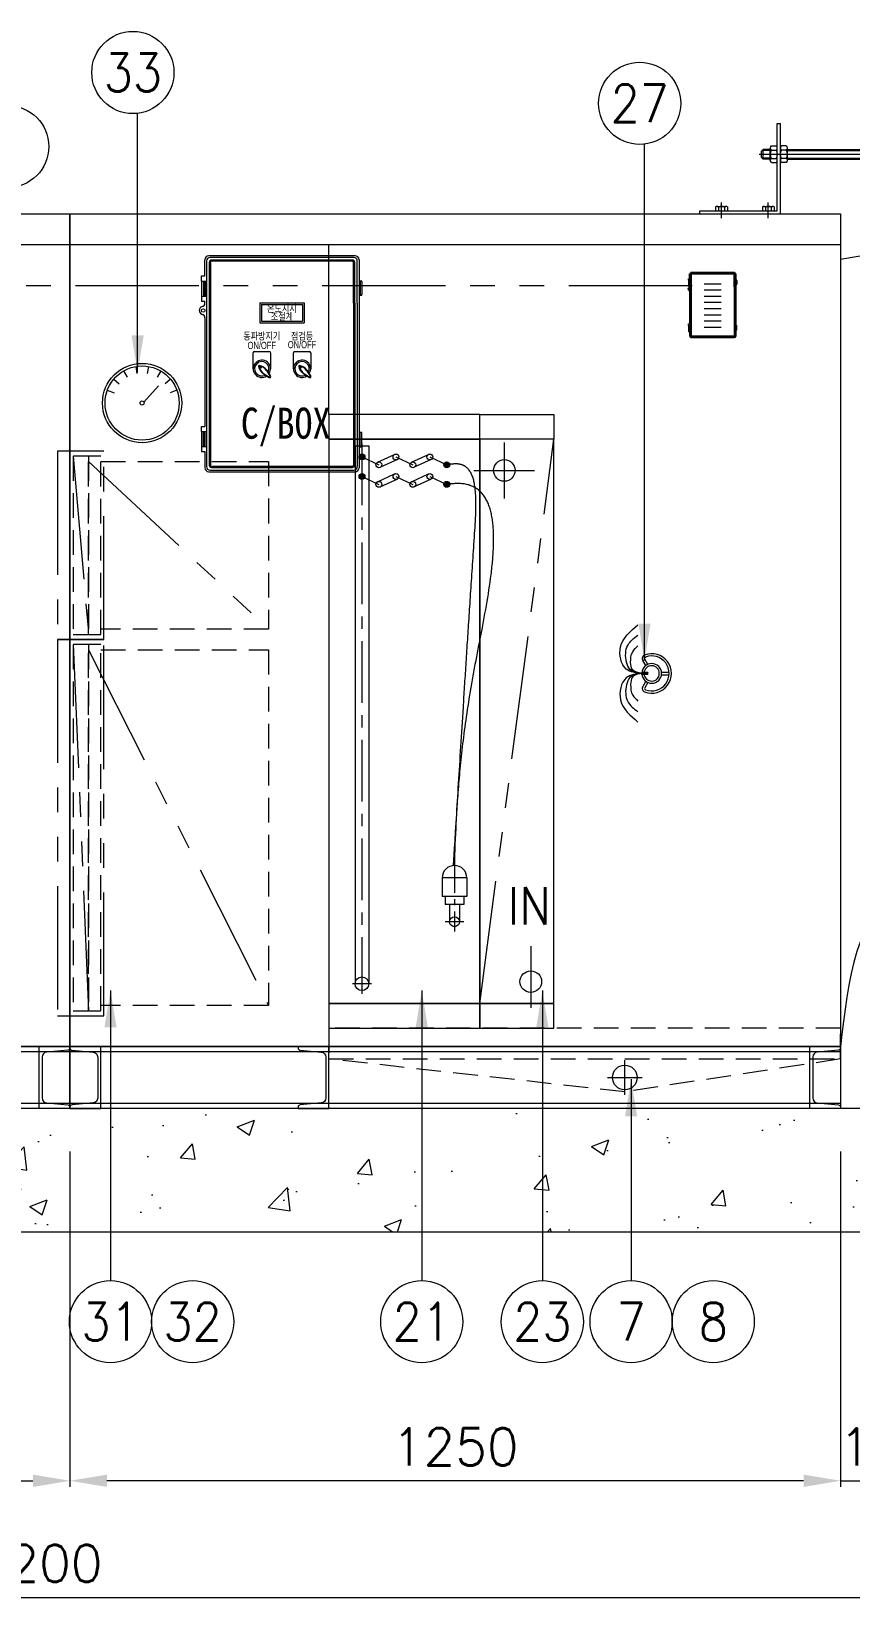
# Model space of a CAD drawing. Extents: x -50 to 18185, y -671 to 12273.
# Drawn here: x 4368 to 5695, y 1835 to 4383 of the extents above; entities that cross this region are included whole.
import ezdxf
from ezdxf.enums import TextEntityAlignment as Align

# ---------------------------------------------------------------- set-up
doc = ezdxf.new("R2010")
doc.units = 0
doc.header["$LTSCALE"] = 80
doc.header["$MEASUREMENT"] = 0
for name, pattern in [('CEN', [26, 20, -2, 2, -2]), ('CENTER', [2, 1.25, -0.25, 0.25, -0.25]), ('CENTER2', [1.125, 0.75, -0.125, 0.125, -0.125]), ('HIDDENX2', [0.75, 0.5, -0.25]), ('PHANTOMX2', [5, 2.5, -0.5, 0.5, -0.5, 0.5, -0.5])]:
    doc.linetypes.add(name, pattern=pattern)
doc.layers.get('0').update_dxf_attribs({"linetype": 'CONTINUOUS', "lineweight": 18})
doc.layers.get('DEFPOINTS').update_dxf_attribs({"linetype": 'CONTINUOUS', "lineweight": 18})
for name, color, linetype, lineweight in [('ACT', 7, 'CONTINUOUS', 18), ('C', 1, 'CENTER', 18), ('CEN', 1, 'CEN', 18), ('DIM', 4, 'CONTINUOUS', 18), ('LIN', 2, 'CONTINUOUS', 18), ('SMS', 220, 'CONTINUOUS', 18), ('SOL-M-1', 4, 'CONTINUOUS', 18)]:
    doc.layers.add(name, color=color, linetype=linetype, lineweight=lineweight)
doc.styles.add('GSC', font='romans.shx', dxfattribs={"width": 0.8, "height": 4, "bigfont": 'ghs.shx'})
doc.styles.add('ITALICT', font='TXT', dxfattribs={"width": 0.95, "height": 3})
doc.styles.get("Standard").update_dxf_attribs({"font": 'txt.shx', "bigfont": '2hs.shx'})
doc.styles.add('굴림', font='')
doc.styles.get('굴림').set_extended_font_data('Gulim')
doc.dimstyles.get("Standard").update_dxf_attribs({"dimscale": 0, "dimtxt": 60, "dimasz": 60, "dimexe": 10, "dimexo": 70, "dimgap": 25, "dimtad": 1, "dimdec": 0, "dimlfac": -1, "dimzin": 0, "dimdsep": 46, "dimtxsty": 'Standard', "dimcen": 0, "dimclrd": 1, "dimclre": 1, "dimadec": 0, "dimazin": 0, "dimtfac": 1, "dimtdec": 0, "dimtix": 1, "dimtmove": 1, "dimatfit": 2, "dimfxl": 0, "dimtolj": 1, "dimtzin": 0, "dimlwd": 5, "dimlwe": 5, "dimarcsym": 0})

# ---------------------------------------------------------------- blocks, each defined once
blk = doc.blocks.new('*D7')
at = {"color": 1, "linetype": 'Continuous', "lineweight": 5}
for p, q in [((5680.1, 2567.5), (5680.1, 2023.9)), ((5830.1, 2567.5), (5830.1, 2023.9)), ((5620.1, 2033.9), (5560.1, 2033.9)), ((5680.1, 2033.9), (5830.1, 2033.9)), ((5890.1, 2033.9), (5950.1, 2033.9))]:
    blk.add_line(p, q, dxfattribs=at)
at = {"color": 1, "linetype": 'Continuous'}
for points in [[(5620.1, 2043.9), (5620.1, 2023.9), (5680.1, 2033.9)], [(5890.1, 2043.9), (5890.1, 2023.9), (5830.1, 2033.9)]]:
    blk.add_solid(points, dxfattribs=at)
at = {"layer": 'DEFPOINTS', "color": 0, "linetype": 'Continuous'}
for p in [(5680.1, 2637.5), (5830.1, 2637.5), (5830.1, 2033.9)]:
    blk.add_point(p, dxfattribs=at)
at = {"color": 0, "linetype": 'Continuous', "insert": (5755.1, 2088.9), "char_height": 60, "attachment_point": 5}
blk.add_mtext('\\A1;150', dxfattribs=at)
blk = doc.blocks.new('*D9')
at = {"color": 1, "linetype": 'Continuous', "lineweight": 5}
for p, q in [((3705.1, 2667.5), (3705.1, 2023.9)), ((4430.1, 2567.5), (4430.1, 2023.9)), ((3765.1, 2033.9), (4370.1, 2033.9))]:
    blk.add_line(p, q, dxfattribs=at)
at = {"color": 1, "linetype": 'Continuous'}
for points in [[(3765.1, 2043.9), (3765.1, 2023.9), (3705.1, 2033.9)], [(4370.1, 2043.9), (4370.1, 2023.9), (4430.1, 2033.9)]]:
    blk.add_solid(points, dxfattribs=at)
at = {"layer": 'DEFPOINTS', "color": 0, "linetype": 'Continuous'}
for p in [(3705.1, 2737.5), (4430.1, 2637.5), (4430.1, 2033.9)]:
    blk.add_point(p, dxfattribs=at)
at = {"color": 0, "linetype": 'Continuous', "insert": (4067.6, 2088.9), "char_height": 60, "attachment_point": 5}
blk.add_mtext('\\A1;725', dxfattribs=at)
blk = doc.blocks.new('*D11')
at = {"color": 1, "linetype": 'Continuous', "lineweight": 5}
for p, q in [((1780.1, 2567.5), (1780.1, 1834.9)), ((6980.1, 2567.5), (6980.1, 1834.9)), ((1840.1, 1844.9), (6920.1, 1844.9))]:
    blk.add_line(p, q, dxfattribs=at)
at = {"color": 1, "linetype": 'Continuous'}
for points in [[(1840.1, 1854.9), (1840.1, 1834.9), (1780.1, 1844.9)], [(6920.1, 1854.9), (6920.1, 1834.9), (6980.1, 1844.9)]]:
    blk.add_solid(points, dxfattribs=at)
at = {"layer": 'DEFPOINTS', "color": 0, "linetype": 'Continuous'}
for p in [(1780.1, 2637.5), (6980.1, 2637.5), (6980.1, 1844.9)]:
    blk.add_point(p, dxfattribs=at)
at = {"color": 0, "linetype": 'Continuous', "insert": (4380.1, 1899.9), "char_height": 60, "attachment_point": 5}
blk.add_mtext('\\A1;5200', dxfattribs=at)
blk = doc.blocks.new('A$C25B1713D')
for p, q in [((25.4, 143), (37.7, 132.7)), ((47.6, 161.6), (55.6, 147.7)), ((74.8, 171.5), (77.6, 155.7)), ((103.8, 171.5), (101, 155.7)), ((131.1, 161.6), (123, 147.7)), ((153.3, 143), (141, 132.7)), ((10.9, 117.9), (26, 112.4)), ((93.4, 91.3), (126.3, 128)), ((167.8, 117.9), (152.7, 112.4))]:
    blk.add_line(p, q)
for radius in [89.3, 83.5, 4.57]:
    blk.add_circle((89.3, 89.3), radius)
blk = doc.blocks.new('M-F')
at = {"color": 2, "linetype": 'HIDDENX2'}
for points in [[(25.3, 8), (50.3, 8), (50.3, 602), (25.3, 602)], [(50.3, 8), (70, 8), (70, 602), (50.3, 602)]]:
    blk.add_lwpolyline(points, close=True, dxfattribs=at)
blk.add_lwpolyline([(70, 593.2), (342.3, 593.2), (342.3, 16.8), (70, 16.8)], dxfattribs=at)
at = {"layer": 'SMS', "linetype": 'PHANTOMX2'}
blk.add_lwpolyline([(0, 0), (75, 0), (75, 610), (0, 610)], close=True, dxfattribs=at)
at = {"layer": 'SOL-M-1', "color": 1, "linetype": 'PHANTOMX2'}
for p, q in [((25.3, 602), (50.3, 8)), ((50.3, 593.2), (342.3, 16.8))]:
    blk.add_line(p, q, dxfattribs=at)
blk = doc.blocks.new('DXCOIL')
at = {"ltscale": 30}
for points in [[(49, 925.8, 1), (58.5, 925.8, 1)], [(186.5, 913.1, 1), (196, 913.1, 1)], [(49, 894.1, 1), (58.5, 894.1, 1)], [(186.5, 881.4, 1), (196, 881.4, 1)]]:
    blk.add_hatch(color=2, dxfattribs=at).paths.add_polyline_path(points)
at = {"color": 2, "ltscale": 30}
for p, q in [((42.6, 943.6), (64.9, 943.6)), ((42.6, 943.6), (42.6, 71.9)), ((64.9, 943.6), (64.9, 71.9)), ((53.7, 925.8), (81.2, 913.1)), ((78.9, 917.2), (106.4, 929.9)), ((111.1, 921.7), (83.6, 909)), ((108.8, 925.8), (136.2, 913.1)), ((133.9, 917.2), (161.4, 929.9)), ((166.1, 921.7), (138.6, 909)), ((163.8, 925.8), (191.2, 913.1)), ((53.7, 894.1), (81.2, 881.4)), ((78.9, 885.5), (106.4, 898.2)), ((108.8, 894.1), (136.2, 881.4)), ((133.9, 885.5), (161.4, 898.2)), ((163.8, 894.1), (191.2, 881.4)), ((111.1, 890), (83.6, 877.3)), ((166.1, 890), (138.6, 877.3)), ((183.8, 243.6), (183.8, 213.6)), ((223.8, 243.6), (183.8, 243.6)), ((223.8, 243.6), (223.8, 213.6)), ((223.8, 213.6), (183.8, 213.6)), ((188.8, 213.6), (188.8, 200.5)), ((218.8, 213.6), (218.8, 200.5)), ((218.8, 200.5), (188.8, 200.5)), ((195.8, 200.5), (195.8, 172.4)), ((211.7, 200.5), (211.7, 172.4))]:
    blk.add_line(p, q, dxfattribs=at)
at = {"linetype": 'Continuous'}
for points in [[(0, 954.4), (245, 954.4), (245, 994.4), (0, 994.4)], [(0, 40), (245, 40), (245, 954.4), (0, 954.4)], [(0, 0), (245, 0), (245, 40), (0, 40)]]:
    blk.add_lwpolyline(points, close=True, dxfattribs=at)
at = {"color": 2, "ltscale": 30}
for centre, radius in [((53.7, 925.8), 4.76), ((81.2, 913.1), 4.76), ((108.8, 925.8), 4.76), ((136.2, 913.1), 4.76), ((163.8, 925.8), 4.76), ((191.2, 913.1), 4.76), ((53.7, 894.1), 4.76), ((108.8, 894.1), 4.76), ((163.8, 894.1), 4.76), ((81.2, 881.4), 4.76), ((136.2, 881.4), 4.76), ((191.2, 881.4), 4.76), ((53.7, 71.9), 11.1)]:
    blk.add_circle(centre, radius, dxfattribs=at)
at = {"linetype": 'Continuous'}
blk.add_circle((203.8, 172.4), 7.94, dxfattribs=at)
at = {"color": 2, "ltscale": 30}
blk.add_arc((203.8, 243.6), 20, 0, 180, dxfattribs=at)
at = {"color": 4, "linetype": 'CENTER', "ltscale": 30}
for points in [[(202.3, 263.6), (236.4, 801.5), (209.1, 914.4), (191.2, 913.1)], [(203.7, 263.6), (236.4, 583.6), (209.1, 882.7), (191.2, 881.4)]]:
    blk.add_spline(points, degree=3, dxfattribs=at)
at = {"layer": 'C', "linetype": 'CENTER'}
for p, q in [((53.7, 947.4), (53.7, 55.5)), ((219, 172.4), (188.5, 172.4)), ((69, 71.9), (38.5, 71.9))]:
    blk.add_line(p, q, dxfattribs=at)
at = {"layer": 'C', "linetype": 'CENTER2'}
blk.add_line((203.8, 279.3), (203.8, 156.5), dxfattribs=at)
blk = doc.blocks.new('*D21')
at = {"color": 1, "linetype": 'Continuous', "lineweight": 5}
for p, q in [((4430.1, 2567.5), (4430.1, 2023.9)), ((5680.1, 2567.5), (5680.1, 2023.9)), ((5620.1, 2033.9), (4490.1, 2033.9))]:
    blk.add_line(p, q, dxfattribs=at)
at = {"color": 1, "linetype": 'Continuous'}
for points in [[(4490.1, 2043.9), (4490.1, 2023.9), (4430.1, 2033.9)], [(5620.1, 2043.9), (5620.1, 2023.9), (5680.1, 2033.9)]]:
    blk.add_solid(points, dxfattribs=at)
at = {"layer": 'DEFPOINTS', "color": 0, "linetype": 'Continuous'}
for p in [(4430.1, 2637.5), (5680.1, 2637.5), (4430.1, 2033.9)]:
    blk.add_point(p, dxfattribs=at)
at = {"color": 0, "linetype": 'Continuous', "insert": (5055.1, 2088.9), "char_height": 60, "attachment_point": 5}
blk.add_mtext('\\A1;1250', dxfattribs=at)
blk = doc.blocks.new('M-F (305)')
at = {"color": 2, "linetype": 'HIDDENX2'}
for points in [[(25.3, 8), (50.3, 8), (50.3, 297), (25.3, 297)], [(50.3, 8), (70, 8), (70, 297), (50.3, 297)]]:
    blk.add_lwpolyline(points, close=True, dxfattribs=at)
blk.add_lwpolyline([(70, 288.2), (342.3, 288.2), (342.3, 16.8), (70, 16.8)], dxfattribs=at)
at = {"layer": 'SMS', "linetype": 'PHANTOMX2'}
blk.add_lwpolyline([(0, 0), (75, 0), (75, 305), (0, 305)], close=True, dxfattribs=at)
at = {"layer": 'SOL-M-1', "color": 1, "linetype": 'PHANTOMX2'}
for p, q in [((25.3, 297), (50.3, 8)), ((50.3, 288.2), (342.3, 16.8))]:
    blk.add_line(p, q, dxfattribs=at)
blk = doc.blocks.new('HTR(FRONT)')
at = {"layer": 'CEN', "lineweight": 15}
for p, q in [((518, 106.6), (83.3, 106.6)), ((35.1, 3.1), (35.1, 28.3)), ((114.4, 3.1), (114.4, 28.3)), ((503.4, 3.1), (503.4, 28.3)), ((579.3, 3.1), (579.3, 28.3))]:
    blk.add_line(p, q, dxfattribs=at)
at = {"layer": 'DIM', "lineweight": 15}
for p, q in [((106, 112.8), (88, 112.8)), ((186.6, 112.8), (179.7, 112.8)), ((215.6, 112.8), (209.5, 112.8)), ((472.4, 112.8), (273.8, 112.8)), ((500.3, 112.8), (513.7, 112.8)), ((106, 100.4), (88, 100.4)), ((169.9, 100.4), (166.6, 100.4)), ((183.3, 100.4), (183, 100.4)), ((199.7, 100.4), (196.4, 100.4)), ((228.7, 100.4), (225.4, 100.4)), ((472.4, 100.4), (273.8, 100.4)), ((500.3, 100.4), (513.7, 100.4))]:
    blk.add_line(p, q, dxfattribs=at)
at = {"layer": 'LIN', "lineweight": 15}
for p, q in [((129.1, 156.3), (133.9, 156.3)), ((129.1, 15), (129.1, 156.3)), ((158.3, 160.2), (133.9, 160.2)), ((133.9, 10.2), (133.9, 160.2)), ((158.3, 53), (158.3, 160.2)), ((488.8, 156.3), (483.9, 156.3)), ((483.9, 10.2), (483.9, 156.3)), ((488.8, 15), (488.8, 156.3)), ((158.3, 118.4), (161.7, 131.1)), ((177.5, 71.8), (160.6, 134.8)), ((189.8, 75.1), (172.9, 138.1)), ((183.1, 99.9), (191.5, 131.1)), ((207.3, 71.8), (190.5, 134.8)), ((219.6, 75.1), (202.7, 138.1)), ((212.5, 101.3), (220.5, 131.1)), ((236.2, 72.5), (219.5, 134.8)), ((236.2, 121.4), (231.7, 138.1)), ((236.2, 67.6), (236.2, 145.6)), ((245.9, 145.6), (236.2, 145.6)), ((250.8, 72.5), (250.8, 140.7)), ((87, 111.8), (89.6, 114.4)), ((87, 101.4), (87, 111.8)), ((106, 114.4), (89.6, 114.4)), ((89.6, 98.8), (89.6, 114.4)), ((106, 96.5), (106, 116.7)), ((107.8, 120.1), (115.8, 120.1)), ((107.8, 113.3), (115.8, 113.3)), ((117.5, 96.5), (117.5, 116.7)), ((119.3, 120.1), (127.3, 120.1)), ((119.3, 113.3), (127.3, 113.3)), ((160.4, 77.3), (168.2, 106.6)), ((187, 114.4), (179.2, 114.4)), ((189.7, 75.5), (198, 106.6)), ((216, 114.4), (209, 114.4)), ((219.1, 76.9), (227.1, 106.6)), ((252.6, 120.1), (260.6, 120.1)), ((252.6, 113.3), (260.6, 113.3)), ((262.3, 96.5), (262.3, 116.7)), ((264.1, 120.1), (272.1, 120.1)), ((264.1, 113.3), (272.1, 113.3)), ((273.8, 96.5), (273.8, 116.7)), ((472.4, 114.4), (273.8, 114.4)), ((472.4, 96.5), (472.4, 116.7)), ((474.2, 120.1), (482.2, 120.1)), ((474.2, 113.3), (482.2, 113.3)), ((498.5, 120.1), (490.6, 120.1)), ((498.5, 113.3), (490.6, 113.3)), ((500.3, 96.5), (500.3, 116.7)), ((500.3, 114.4), (512, 114.4)), ((512, 98.8), (512, 114.4)), ((514.6, 111.8), (512, 114.4)), ((514.6, 101.4), (514.6, 111.8)), ((87, 101.4), (89.6, 98.8)), ((106, 98.8), (89.6, 98.8)), ((107.8, 99.9), (115.8, 99.9)), ((107.8, 93.1), (115.8, 93.1)), ((119.3, 99.9), (127.3, 99.9)), ((119.3, 93.1), (127.3, 93.1)), ((161, 75.1), (158.3, 85.2)), ((170.3, 98.8), (166.1, 98.8)), ((200.1, 98.8), (195.9, 98.8)), ((229.1, 98.8), (225, 98.8)), ((252.6, 99.9), (260.6, 99.9)), ((252.6, 93.1), (260.6, 93.1)), ((264.1, 99.9), (272.1, 99.9)), ((264.1, 93.1), (272.1, 93.1)), ((472.4, 98.8), (273.8, 98.8)), ((474.2, 99.9), (482.2, 99.9)), ((474.2, 93.1), (482.2, 93.1)), ((498.5, 99.9), (490.6, 99.9)), ((498.5, 93.1), (490.6, 93.1)), ((500.3, 98.8), (512, 98.8)), ((514.6, 101.4), (512, 98.8)), ((158.3, 53), (133.9, 53)), ((245.9, 67.6), (236.2, 67.6)), ((0, 15), (129.1, 15)), ((0, 10.2), (0, 15)), ((0, 10.2), (133.9, 10.2)), ((25.5, 21.2), (25.5, 15)), ((27.9, 22), (42.2, 22)), ((30.3, 21.2), (30.3, 15)), ((39.8, 21.2), (39.8, 15)), ((44.6, 21.2), (44.6, 15)), ((104.9, 21.2), (104.9, 15)), ((107.3, 22), (121.6, 22)), ((109.7, 21.2), (109.7, 15)), ((119.2, 21.2), (119.2, 15)), ((124, 21.2), (124, 15)), ((614.4, 10.2), (483.9, 10.2)), ((614.4, 15), (488.8, 15)), ((493.9, 21.2), (493.9, 15)), ((510.6, 22), (496.2, 22)), ((498.6, 21.2), (498.6, 15)), ((508.2, 21.2), (508.2, 15)), ((513, 21.2), (513, 15)), ((569.8, 21.2), (569.8, 15)), ((586.5, 22), (572.2, 22)), ((574.5, 21.2), (574.5, 15)), ((584.1, 21.2), (584.1, 15)), ((588.9, 21.2), (588.9, 15)), ((614.4, 10.2), (614.4, 15))]:
    blk.add_line(p, q, dxfattribs=at)
at = {"layer": 'LIN', "lineweight": 15, "extrusion": (0, 0, -1)}
for centre, major_axis, ratio, start_param, end_param in [((166.8, 136.5), (3.26, 5.66), 0.940173, 3.959121, 7.100714), ((196.6, 136.5), (3.26, 5.66), 0.940173, 3.959121, 7.100714), ((225.6, 136.5), (3.28, 5.65), 0.939855, 3.955239, 7.096831), ((245.9, 140.7), (3.44, 3.44), 1, -0.785398, 0.785398), ((119.8, 106.6), (-9.72, 9.72), 1, 4.984733, 6.010841), ((110.1, 116.7), (2.9, 2.9), 1, 2.960705, 4.893277), ((113.4, 116.7), (2.9, 2.9), 1, -0.180888, 1.751684), ((103.8, 106.6), (-9.72, 9.72), 1, 1.843141, 2.869248), ((131.3, 106.6), (-9.72, 9.72), 1, 4.984733, 6.010841), ((121.6, 116.7), (-2.9, 2.9), 1, 4.531501, 6.464073), ((125, 116.7), (2.9, 2.9), 1, -0.180888, 1.751684), ((115.3, 106.6), (-9.72, 9.72), 1, 1.843141, 2.869248), ((264.6, 106.6), (-9.72, 9.72), 1, 4.984733, 6.010841), ((254.9, 116.7), (-2.9, 2.9), 1, 4.531501, 6.464073), ((258.2, 116.7), (2.9, 2.9), 1, -0.180888, 1.751684), ((248.6, 106.6), (-9.72, 9.72), 1, 1.843141, 2.869248), ((276.1, 106.6), (-9.72, 9.72), 1, 4.984733, 6.010841), ((266.4, 116.7), (2.9, 2.9), 1, 2.960705, 4.893277), ((269.7, 116.7), (-2.9, 2.9), 1, 1.389909, 3.32248), ((260.1, 106.6), (-9.72, 9.72), 1, 1.843141, 2.869248), ((486.2, 106.6), (9.72, 9.72), 1, 3.413937, 4.440045), ((476.5, 116.7), (-2.9, 2.9), 1, 4.531501, 6.464073), ((479.8, 116.7), (-2.9, 2.9), 1, 1.389909, 3.32248), ((470.2, 106.6), (9.72, 9.72), 1, 0.272344, 1.298452), ((502.5, 106.6), (9.72, 9.72), 1, 3.413937, 4.440045), ((492.9, 116.7), (2.9, 2.9), 1, 2.960705, 4.893277), ((496.2, 116.7), (-2.9, 2.9), 1, 1.389909, 3.32248), ((486.6, 106.6), (9.72, 9.72), 1, 0.272344, 1.298452), ((110.1, 96.5), (2.9, 2.9), 1, 2.960705, 4.893277), ((113.4, 96.5), (2.9, 2.9), 1, -0.180888, 1.751684), ((121.6, 96.5), (-2.9, 2.9), 1, 4.531501, 6.464073), ((125, 96.5), (2.9, 2.9), 1, -0.180888, 1.751684), ((254.9, 96.5), (-2.9, 2.9), 1, 4.531501, 6.464073), ((258.2, 96.5), (-2.9, 2.9), 1, 1.389909, 3.32248), ((266.4, 96.5), (2.9, 2.9), 1, 2.960705, 4.893277), ((269.7, 96.5), (-2.9, 2.9), 1, 1.389909, 3.32248), ((476.5, 96.5), (-2.9, 2.9), 1, 4.531501, 6.464073), ((479.8, 96.5), (2.9, 2.9), 1, -0.180888, 1.751684), ((492.9, 96.5), (2.9, 2.9), 1, 2.960705, 4.893277), ((496.2, 96.5), (2.9, 2.9), 1, -0.180888, 1.751684), ((154.9, 73.4), (-4.48, 4.48), 1, 2.094395, 3.35719), ((183.7, 73.4), (3.28, 5.65), 0.939855, 0.813646, 3.955239), ((213.5, 73.4), (3.26, 5.66), 0.940173, 0.817528, 3.959121), ((245.9, 72.5), (-3.44, 3.44), 1, 2.356194, 3.926991), ((27.9, 18.4), (-2.59, 2.59), 1, 0.074986, 1.49581), ((35.1, 8.7), (9.42, 9.42), 1, -1.15217, -0.418626), ((42.2, 18.4), (-2.59, 2.59), 1, 0.074986, 1.49581), ((107.3, 18.4), (-2.59, 2.59), 1, 0.074986, 1.49581), ((114.4, 8.7), (9.42, 9.42), 1, -1.15217, -0.418626), ((121.6, 18.4), (-2.59, 2.59), 1, 0.074986, 1.49581), ((496.2, 18.4), (-2.59, 2.59), 1, 0.074986, 1.49581), ((503.4, 8.7), (9.42, 9.42), 1, -1.15217, -0.418626), ((510.6, 18.4), (-2.59, 2.59), 1, 0.074986, 1.49581), ((572.2, 18.4), (-2.59, 2.59), 1, 0.074986, 1.49581), ((579.3, 8.7), (9.42, 9.42), 1, -1.15217, -0.418626), ((586.5, 18.4), (-2.59, 2.59), 1, 0.074986, 1.49581)]:
    blk.add_ellipse(centre, major_axis=major_axis, ratio=ratio, start_param=start_param, end_param=end_param, dxfattribs=at)
blk = doc.blocks.new('CONTROL BOX-1')
at = {"lineweight": 0}
for p, q in [((-125, 317.4), (-125, 343.5)), ((-122.2, 341.6), (-122.2, 8.4)), ((118.5, 350), (-118.5, 350)), ((-118, 339.3), (-118, 10.7)), ((116.6, 347.2), (-116.6, 347.2)), ((-116.1, 339.3), (-116.1, 10.7)), ((114.3, 343), (-114.3, 343)), ((114.3, 341.1), (-114.3, 341.1)), ((116.1, 273.2), (116.1, 339.3)), ((118, 273.2), (118, 339.3)), ((122.2, 273.2), (122.2, 341.6)), ((125, 343.5), (125, 6.5)), ((-130.6, 309), (-130.6, 317.4)), ((-130.6, 317.4), (-125, 317.4)), ((-130.6, 309), (-130.6, 284.8)), ((-130.6, 309), (-123.1, 309)), ((-127.3, 309), (-127.3, 284.8)), ((-125, 309), (-125, 284.8)), ((-123.1, 284.8), (-123.1, 309)), ((125, 309.5), (128.7, 309.5)), ((125.9, 309.5), (125.9, 286.1)), ((126.9, 309.5), (126.9, 286.1)), ((129.7, 308.5), (129.7, 287.1)), ((-130.6, 284.8), (-130.6, 276.4)), ((-130.6, 284.8), (-123.1, 284.8)), ((125, 286.1), (128.7, 286.1)), ((-130.6, 276.4), (-125, 276.4)), ((-125, 273.2), (-125, 276.4)), ((-35.9, 273.9), (35.9, 273.9)), ((-35.9, 273.9), (-35.9, 241.3)), ((-33.1, 271.1), (33.1, 271.1)), ((-33.1, 271.1), (-33.1, 244.1)), ((33.1, 271.1), (33.1, 244.1)), ((35.9, 273.9), (35.9, 241.3)), ((116.1, 273.2), (116.1, 10.7)), ((118, 273.2), (118, 10.7)), ((122.2, 273.2), (122.2, 8.4)), ((-125, 249.7), (-125, 73.6)), ((-35.9, 241.3), (35.9, 241.3)), ((-33.1, 244.1), (33.1, 244.1)), ((-46.6, 166.9), (-46.6, 192.6)), ((-44.3, 194.9), (-21, 194.9)), ((-18.6, 192.6), (-18.6, 166.9)), ((18.6, 166.9), (18.6, 192.6)), ((21, 194.9), (44.3, 194.9)), ((46.6, 192.6), (46.6, 166.9)), ((-130.6, 65.2), (-130.6, 73.6)), ((-130.6, 73.6), (-125, 73.6)), ((-130.6, 65.2), (-123.1, 65.2)), ((-130.6, 65.2), (-130.6, 41)), ((-127.3, 41), (-127.3, 65.2)), ((-125, 41), (-125, 65.2)), ((-123.1, 65.2), (-123.1, 41)), ((125, 63.9), (128.7, 63.9)), ((125.9, 40.5), (125.9, 63.9)), ((126.9, 40.5), (126.9, 63.9)), ((129.7, 41.5), (129.7, 62.9)), ((-130.6, 41), (-130.6, 32.6)), ((-130.6, 41), (-123.1, 41)), ((-130.6, 32.6), (-125, 32.6)), ((-125, 32.6), (-125, 6.5)), ((125, 40.5), (128.7, 40.5)), ((-118.5, 0), (118.5, 0)), ((-116.6, 2.8), (116.6, 2.8)), ((-114.3, 8.9), (114.3, 8.9)), ((-114.3, 7), (114.3, 7))]:
    blk.add_line(p, q, dxfattribs=at)
at = {"color": 0, "lineweight": 0}
for p, q in [((-36.6, 170.4), (-34.4, 168.2)), ((-36.1, 170.9), (-33.9, 168.7)), ((-30.2, 159), (-25, 155.6)), ((-29.8, 159.5), (-20.3, 153.4)), ((-25.2, 164.2), (-19.1, 154.6)), ((-25, 155.6), (-20.6, 152.8)), ((-24.6, 164.5), (-19.9, 157.1)), ((-19.9, 157.1), (-18.5, 154.9)), ((28.7, 170.4), (30.9, 168.2)), ((29.2, 170.9), (31.4, 168.7)), ((35, 159), (40.3, 155.6)), ((35.4, 159.5), (45, 153.4)), ((40, 164.2), (46.2, 154.6)), ((40.3, 155.6), (44.6, 152.8)), ((40.6, 164.5), (45.4, 157.1)), ((45.4, 157.1), (46.8, 154.9))]:
    blk.add_line(p, q, dxfattribs=at)
at = {"lineweight": 0}
blk.add_circle((-127.8, 261.4), 2.8, dxfattribs=at)
for centre, radius, start, end in [((-118.5, 343.5), 6.52, 90, 180), ((-116.6, 341.6), 5.59, 90, 180), ((-114.3, 339.3), 3.73, 90, 180), ((-114.3, 339.3), 1.86, 90, 180), ((114.3, 339.3), 3.73, 0, 90), ((114.3, 339.3), 1.86, 0, 90), ((116.6, 341.6), 5.59, 0, 90), ((118.5, 343.5), 6.52, 0, 90), ((128.7, 308.5), 0.932, 0, 90), ((128.7, 287.1), 0.932, 270, 0), ((-127.8, 261.4), 6.52, 103.3424, 256.6576), ((-130.6, 273.2), 5.59, 283.3424, 0), ((-130.6, 249.7), 5.59, 0, 76.6576), ((-44.3, 192.6), 2.33, 90, 180), ((-32.6, 166.9), 14, 325.5765, 304.4235), ((-32.6, 166.9), 11.7, 330.4786, 299.5214), ((-21, 192.6), 2.33, 0, 90), ((21, 192.6), 2.33, 90, 180), ((32.6, 166.9), 14, 325.5765, 304.4235), ((32.6, 166.9), 11.7, 330.4786, 299.5214), ((44.3, 192.6), 2.33, 0, 90), ((128.7, 62.9), 0.932, 0, 90), ((128.7, 41.5), 0.932, 270, 0), ((-118.5, 6.5), 6.52, 180, 270), ((-116.6, 8.4), 5.59, 180, 270), ((-114.3, 10.7), 3.73, 180, 270), ((-114.3, 10.7), 1.86, 180, 270), ((114.3, 10.7), 3.73, 270, 0), ((114.3, 10.7), 1.86, 270, 0), ((116.6, 8.4), 5.59, 270, 0), ((118.5, 6.5), 6.52, 270, 0)]:
    blk.add_arc(centre, radius, start, end, dxfattribs=at)
at = {"color": 0, "lineweight": 0}
for centre, radius, start, end in [((-37.1, 171.4), 0.699, 84.2097, 185.7903), ((-21.1, 173), 16.8, 185.7903, 237.067), ((-36.7, 171), 0.35, 82.6219, 187.3781), ((-38.7, 155.4), 16.8, 32.933, 84.2097), ((-21.1, 173), 16.1, 187.3781, 237.067), ((-38.7, 155.4), 16.1, 32.933, 82.6219), ((-36.3, 170.6), 0.35, 45, 225), ((-34.1, 168.5), 0.35, 225, 45), ((-19.8, 154.1), 1.57, 237.1861, 32.8139), ((-19.8, 154.1), 0.874, 237.2605, 32.7395), ((28.1, 171.4), 0.699, 84.2097, 185.7903), ((44.1, 173), 16.8, 185.7903, 237.067), ((26.5, 155.4), 16.8, 32.933, 84.2097), ((28.5, 171), 0.35, 82.6219, 187.3781), ((44.1, 173), 16.1, 187.3781, 237.067), ((26.5, 155.4), 16.1, 32.933, 82.6219), ((28.9, 170.6), 0.35, 45, 225), ((31.1, 168.5), 0.35, 225, 45), ((45.5, 154.1), 1.57, 237.1861, 32.8139), ((45.4, 154.1), 0.874, 237.2605, 32.7395)]:
    blk.add_arc(centre, radius, start, end, dxfattribs=at)
at = {"color": 0, "lineweight": 0, "style": '굴림', "width": 0.8}
for s, p in [('온도지시', (-0.1, 264.6)), ('조절계', (-0.1, 251.5)), ('동파방지기', (-32.7, 219.9)), ('ON/OFF', (-32.7, 204.8)), ('ON/OFF', (32.5, 206.1)), ('점검등', (32.5, 219.9))]:
    blk.add_text(s, height=11.65, dxfattribs=at).set_placement(p, align=Align.MIDDLE_CENTER)
at = {"layer": 'DIM', "color": 4, "linetype": 'ByBlock', "lineweight": 0, "style": 'ITALICT', "width": 0.85}
blk.add_text('C/BOX', height=50.27, dxfattribs=at).set_placement((6, 78.7), align=Align.MIDDLE_CENTER)
blk = doc.blocks.new('LED LAMP')
at = {"lineweight": 0}
for p, q in [((-37.5, 94.4), (-37.5, 102.2)), ((35.5, 104.2), (-35.5, 104.2)), ((35, 103.3), (-35, 103.3)), ((34.3, 102.1), (-34.3, 102.1)), ((37.5, 102.2), (37.5, 1.1)), ((-39.2, 91.9), (-39.2, 94.4)), ((-39.2, 94.4), (-37.5, 94.4)), ((-39.2, 91.9), (-39.2, 84.6)), ((-39.2, 91.9), (-36.9, 91.9)), ((-39.2, 84.6), (-39.2, 82.1)), ((-39.2, 84.6), (-36.9, 84.6)), ((-39.2, 82.1), (-37.5, 82.1)), ((-38.2, 91.9), (-38.2, 84.6)), ((-37.5, 91.9), (-37.5, 84.6)), ((-37.5, 81.1), (-37.5, 82.1)), ((-36.9, 84.6), (-36.9, 91.9)), ((-36.7, 101.6), (-36.7, 1.7)), ((-35.4, 100.9), (-35.4, 2.4)), ((-34.8, 100.9), (-34.8, 2.4)), ((34.3, 101.5), (-34.3, 101.5)), ((34.8, 81.1), (34.8, 100.9)), ((34.8, 81.1), (34.8, 2.4)), ((35.4, 81.1), (35.4, 100.9)), ((35.4, 81.1), (35.4, 2.4)), ((36.7, 81.1), (36.7, 101.6)), ((36.7, 81.1), (36.7, 1.7)), ((37.5, 92), (38.6, 92)), ((37.5, 85), (38.6, 85)), ((37.8, 92), (37.8, 85)), ((38.1, 92), (38.1, 85)), ((38.9, 91.7), (38.9, 85.3)), ((-37.5, 74.1), (-37.5, 21.3)), ((-39.2, 18.7), (-39.2, 21.3)), ((-39.2, 21.3), (-37.5, 21.3)), ((-39.2, 18.7), (-36.9, 18.7)), ((-39.2, 18.7), (-39.2, 11.5)), ((-39.2, 11.5), (-39.2, 8.9)), ((-39.2, 11.5), (-36.9, 11.5)), ((-39.2, 8.9), (-37.5, 8.9)), ((-38.2, 11.5), (-38.2, 18.7)), ((-37.5, 11.5), (-37.5, 18.7)), ((-37.5, 8.9), (-37.5, 1.1)), ((-36.9, 18.7), (-36.9, 11.5)), ((-35, 0), (35, 0)), ((-34.3, 1.8), (34.3, 1.8)), ((-34.3, 1.3), (34.3, 1.3)), ((37.5, 18.3), (38.6, 18.3)), ((37.5, 11.3), (38.6, 11.3)), ((37.8, 11.3), (37.8, 18.3)), ((38.1, 11.3), (38.1, 18.3)), ((38.9, 11.6), (38.9, 18)), ((-35.5, -0.8), (35.5, -0.8))]:
    blk.add_line(p, q, dxfattribs=at)
at = {"linetype": 'Continuous'}
for p, q in [((-13.7, 86.1), (13.7, 86.1)), ((-13.7, 76.1), (13.7, 76.1)), ((-13.7, 66.1), (13.7, 66.1)), ((-13.7, 56.1), (13.7, 56.1)), ((-13.7, 46.1), (13.7, 46.1)), ((-13.7, 36.1), (13.7, 36.1)), ((-13.7, 26.1), (13.7, 26.1)), ((-13.7, 16.1), (13.7, 16.1))]:
    blk.add_line(p, q, dxfattribs=at)
at = {"lineweight": 0}
blk.add_circle((-38.3, 77.6), 0.839, dxfattribs=at)
for centre, radius, start, end in [((-35.5, 102.2), 1.96, 90, 180), ((-35, 101.6), 1.68, 90, 180), ((-34.3, 100.9), 1.12, 90, 180), ((34.3, 100.9), 1.12, 0, 90), ((35, 101.6), 1.68, 0, 90), ((35.5, 102.2), 1.96, 0, 90), ((-38.3, 77.6), 1.96, 103.3424, 256.6576), ((-39.2, 81.1), 1.68, 283.3424, 0), ((-34.3, 100.9), 0.559, 90, 180), ((34.3, 100.9), 0.559, 0, 90), ((38.6, 91.7), 0.28, 0, 90), ((38.6, 85.3), 0.28, 270, 0), ((-39.2, 74.1), 1.68, 0, 76.6576), ((-35.5, 1.1), 1.96, 180, 270), ((-35, 1.7), 1.68, 180, 270), ((-34.3, 2.4), 1.12, 180, 270), ((-34.3, 2.4), 0.559, 180, 270), ((34.3, 2.4), 1.12, 270, 0), ((34.3, 2.4), 0.559, 270, 0), ((35, 1.7), 1.68, 270, 0), ((35.5, 1.1), 1.96, 270, 0), ((38.6, 18), 0.28, 0, 90), ((38.6, 11.6), 0.28, 270, 0)]:
    blk.add_arc(centre, radius, start, end, dxfattribs=at)

msp = doc.modelspace()

# ---------------------------------------------------------------- hatches: boundary and pattern name
at = {"linetype": 'Continuous'}
h = msp.add_hatch(dxfattribs=at)
h.set_pattern_fill('AR-CONC', color=256, scale=40, style=0)
h.paths.add_polyline_path([(1210.1, 2437.5), (7580.1, 2437.5), (7580.1, 2637.5), (1210.1, 2637.5)])

# ---------------------------------------------------------------- linework, layer by layer
for p, q in [((4850.1, 3761.9), (4850.1, 4037.5)), ((5364.1, 3355.1), (5359.2, 3363.6)), ((5367.6, 3357.1), (5362.6, 3365.6)), ((5357.1, 3343.3), (5357.7, 3343.9)), ((5357.1, 3341.5), (5357.7, 3340.9)), ((5357.2, 3343), (5367.4, 3343)), ((5357.2, 3341.8), (5367.4, 3341.8)), ((5367.4, 3343.9), (5357.7, 3343.9)), ((5367.4, 3340.9), (5357.7, 3340.9)), ((5367.4, 3343.9), (5367.4, 3343)), ((5367.4, 3340.9), (5367.4, 3341.8)), ((5389.5, 3344.4), (5402.1, 3344.4)), ((5389.5, 3340.4), (5402.1, 3340.4)), ((5364.1, 3329.7), (5359.2, 3321.2)), ((5367.6, 3327.7), (5362.6, 3319.2))]:
    msp.add_line(p, q, dxfattribs=at)
at = {"linetype": 'PHANTOMX2'}
for p, q in [((5439.2, 3970.4), (2503, 3970.4)), ((5095.1, 2807.5), (5215.1, 3721.9))]:
    msp.add_line(p, q, dxfattribs=at)
at = {"color": 2, "linetype": 'HIDDENX2'}
for p, q in [((5330.1, 2664.3), (4850.1, 2717.5)), ((5680.1, 2717.5), (5330.1, 2664.3))]:
    msp.add_line(p, q, dxfattribs=at)
at = {"linetype": 'Continuous'}
for points in [[(3705.1, 4037.5), (4430.1, 4037.5), (4430.1, 2737.5), (3705.1, 2737.5)], [(4430.1, 4037.5), (5680.1, 4037.5), (5680.1, 2737.5), (4430.1, 2737.5)], [(4430.1, 2637.5), (2980.1, 2637.5), (2980.1, 2737.5), (4430.1, 2737.5)], [(4430.1, 2645.5), (2980.1, 2645.5), (2980.1, 2729.5), (4430.1, 2729.5)], [(5680.1, 2637.5), (4430.1, 2637.5), (4430.1, 2737.5), (5680.1, 2737.5)], [(5680.1, 2645.5), (4430.1, 2645.5), (4430.1, 2729.5), (5680.1, 2729.5)], [(1210.1, 2437.5), (7580.1, 2437.5), (7580.1, 2637.5), (1210.1, 2637.5)]]:
    msp.add_lwpolyline(points, close=True, dxfattribs=at)
for points in [[(5215.1, 3721.9), (5095.1, 3721.9), (5095.1, 3761.9), (5215.1, 3761.9), (5215.1, 3721.9), (5215.1, 3721.9)], [(5215.1, 2807.5), (5095.1, 2807.5), (5095.1, 2767.5), (5215.1, 2767.5), (5215.1, 2807.5), (5215.1, 2807.5)]]:
    msp.add_lwpolyline(points)
msp.add_lwpolyline([(5095.1, 2807.5), (5215.1, 2807.5), (5215.1, 3721.9), (5095.1, 3721.9)], close=True)
at = {"color": 2, "linetype": 'HIDDENX2'}
msp.add_lwpolyline([(4850.1, 2717.5), (5680.1, 2717.5), (5680.1, 2767.5), (4850.1, 2767.5)], close=True, dxfattribs=at)
at = {"linetype": 'Continuous'}
for points in [[(4380.1, 2737.5), (4430.1, 2737.5), (4430.1, 2735.6, -0.388879), (4426.5, 2731.6), (4392.4, 2728.6, 0.388879), (4385.1, 2720.7), (4385.1, 2654.3, 0.388879), (4392.4, 2646.3), (4426.5, 2643.3, -0.388879), (4430.1, 2639.3), (4430.1, 2637.5), (4380.1, 2637.5), (4380.1, 2737.5)], [(4480.1, 2737.5), (4430.1, 2737.5), (4430.1, 2735.6, 0.388879), (4433.8, 2731.6), (4467.8, 2728.6, -0.388879), (4475.1, 2720.7), (4475.1, 2654.3, -0.388879), (4467.8, 2646.3), (4433.8, 2643.3, 0.388879), (4430.1, 2639.3), (4430.1, 2637.5), (4480.1, 2637.5), (4480.1, 2737.5)], [(4850.1, 2737.5), (4800.1, 2737.5), (4800.1, 2735.6, 0.388879), (4803.8, 2731.6), (4837.8, 2728.6, -0.388879), (4845.1, 2720.7), (4845.1, 2654.3, -0.388879), (4837.8, 2646.3), (4803.8, 2643.3, 0.388879), (4800.1, 2639.3), (4800.1, 2637.5), (4850.1, 2637.5), (4850.1, 2737.5)], [(5630.1, 2737.5), (5680.1, 2737.5), (5680.1, 2735.6, -0.388879), (5676.5, 2731.6), (5642.4, 2728.6, 0.388879), (5635.1, 2720.7), (5635.1, 2654.3, 0.388879), (5642.4, 2646.3), (5676.5, 2643.3, -0.388879), (5680.1, 2639.3), (5680.1, 2637.5), (5630.1, 2637.5), (5630.1, 2737.5)]]:
    msp.add_lwpolyline(points, format="xyb", dxfattribs=at)
for centre, radius in [((5134.7, 3671.4), 17.5), ((5330.1, 2687.5), 20)]:
    msp.add_circle(centre, radius, dxfattribs=at)
msp.add_circle((5177.6, 2842.9), 17.5)
for centre, radius, start, end in [((5364.5, 3366.6), 6.09, 111.1923, 209.5947), ((5373.7, 3342.4), 32, 249.0358, 110.9642), ((5364.7, 3366.8), 2.4, 110.2569, 210), ((5373.7, 3342.4), 28.4, 249.7431, 110.2569), ((5357.2, 3343.2), 0.16, 134.0593, 270), ((5357.2, 3341.6), 0.16, 90, 225.9407), ((5373.7, 3342.4), 16, 182.2924, 177.7076), ((5373.7, 3342.4), 12.4, 182.9585, 177.0415), ((5364.5, 3318.2), 6.09, 150.4053, 248.8077), ((5364.7, 3318), 2.4, 150, 249.7431)]:
    msp.add_arc(centre, radius, start, end, dxfattribs=at)
for points in [[(5357.7, 3342.4), (5332.6, 3349.4), (5323.3, 3385.3), (5351.5, 3421.2)], [(5357.7, 3342.4), (5338.5, 3348.9), (5332.9, 3360.8), (5334.9, 3387.8), (5351.5, 3404.6)], [(5357.7, 3342.4), (5342.6, 3348.4), (5339.6, 3360.2), (5343, 3377.6), (5351.5, 3387.2)], [(5357.7, 3342.4), (5332.6, 3335.4), (5323.3, 3299.5), (5351.5, 3263.7)], [(5357.7, 3342.4), (5338.5, 3335.9), (5332.9, 3324), (5334.9, 3297), (5351.5, 3280.3)], [(5357.7, 3342.4), (5342.6, 3336.4), (5339.6, 3324.6), (5343, 3307.2), (5351.5, 3297.7)]]:
    msp.add_spline(points, degree=3, dxfattribs=at)
at = {"layer": 'ACT', "color": 4, "linetype": 'Continuous'}
for centre in [(4532.2, 4316.4), (5354.3, 4266.4), (4329.1, 4196.4), (4495.9, 2291.7), (4629.1, 2291.7), (5000.8, 2291.7), (5196.4, 2291.7), (5340.4, 2291.7), (5473.6, 2291.7)]:
    msp.add_circle(centre, 66.6, dxfattribs=at)
at = {"layer": 'ACT', "linetype": 'Continuous'}
for points in [[(5830.1, 4008.6), (5755.6, 4022.1), (5680.1, 4013.2)], [(5830.1, 3007.5), (5783.1, 2992.1), (5680.1, 2737.5)]]:
    msp.add_spline(points, degree=3, dxfattribs=at)
at = {"layer": 'CEN', "linetype": 'CENTER'}
for p, q in [((5134.7, 3716.9), (5134.7, 3625.8)), ((5085.5, 3671.4), (5183.9, 3671.4)), ((5177.6, 2900.3), (5177.6, 2785.4)), ((5330.1, 2659.3), (5330.1, 2715.6)), ((5302, 2687.5), (5358.3, 2687.5))]:
    msp.add_line(p, q, dxfattribs=at)
at = {"layer": 'LIN', "linetype": 'Continuous'}
for points in [[(2980.1, 4087.5), (4430.1, 4087.5), (4430.1, 2737.5), (2980.1, 2737.5)], [(4430.1, 4087.5), (5680.1, 4087.5), (5680.1, 2737.5), (4430.1, 2737.5)]]:
    msp.add_lwpolyline(points, close=True, dxfattribs=at)

# ---------------------------------------------------------------- block references
at = {"linetype": 'Continuous'}
for name, p in [('LED LAMP', (5472.8, 3887.8)), ('DXCOIL', (4850.1, 2767.5)), ('M-F (305)', (4410.1, 3397.5)), ('M-F', (4410.1, 2787.5))]:
    msp.add_blockref(name, p, dxfattribs=at)
at = {"linetype": 'Continuous', "xscale": 0.7200000000011642, "yscale": 0.7199999999993452, "zscale": 0.7200000000000001}
msp.add_blockref('A$C25B1713D', (4482.9, 3716.4), dxfattribs=at)
at = {"layer": 'ACT', "linetype": 'Continuous', "xscale": -1}
msp.add_blockref('HTR(FRONT)', (6066.3, 4077.3), dxfattribs=at)
at = {"layer": 'ACT', "linetype": 'Continuous'}
msp.add_blockref('CONTROL BOX-1', (4774, 3669.3), dxfattribs=at)

# ---------------------------------------------------------------- texts
at = {"style": 'GSC', "width": 0.9}
for s, height, p in [('33', 61.37, (4532.2, 4316.4)), ('27', 61.37, (5354.3, 4266.4)), ('IN', 60.71, (5175.4, 2965.9)), ('31', 61.37, (4495.9, 2291.7)), ('32', 61.37, (4629.1, 2291.7)), ('21', 61.37, (5000.8, 2291.7)), ('23', 61.37, (5196.4, 2291.7)), ('7', 61.4, (5340.4, 2291.7)), ('8', 61.4, (5473.6, 2291.7))]:
    msp.add_text(s, height=height, dxfattribs=at).set_placement(p, align=Align.MIDDLE)

# ---------------------------------------------------------------- dimensions: what is measured, and where the dimension line sits
at = {"linetype": 'Continuous'}
for base, p1, p2, picture, middle in [((4430.1, 2033.9), (3705.1, 2737.5), (4430.1, 2637.5), '*D9', (4067.6, 2088.9)), ((6980.1, 1844.9), (1780.1, 2637.5), (6980.1, 2637.5), '*D11', (4380.1, 1899.9)), ((4430.1, 2033.9), (5680.1, 2637.5), (4430.1, 2637.5), '*D21', (5055.1, 2088.9)), ((5830.1, 2033.9), (5680.1, 2637.5), (5830.1, 2637.5), '*D7', (5755.1, 2088.9))]:
    dim = msp.add_linear_dim(base=base, p1=p1, p2=p2, dimstyle='Standard', override={"dimscale": 1}, dxfattribs=at)
    dim.commit()
    dim.dimension.update_dxf_attribs({"geometry": picture, "text_midpoint": middle})

# ---------------------------------------------------------------- leaders
for points in [[(4539.9, 3830.4), (4539.9, 4249.8)], [(5362, 3363.2), (5362, 4199.8)], [(4495.9, 2828.6), (4495.9, 2358.3)], [(5000.8, 2828.6), (5000.8, 2358.3)], [(5196.4, 2828.6), (5196.4, 2358.3)]]:
    msp.add_leader(points, dimstyle='Standard', override={"dimscale": 1})
msp.add_leader([(5340.4, 2684.7), (5340.4, 2358)], dimstyle='Standard', override={"dimscale": 1}, dxfattribs=at)

doc.saveas('drawing.dxf')
